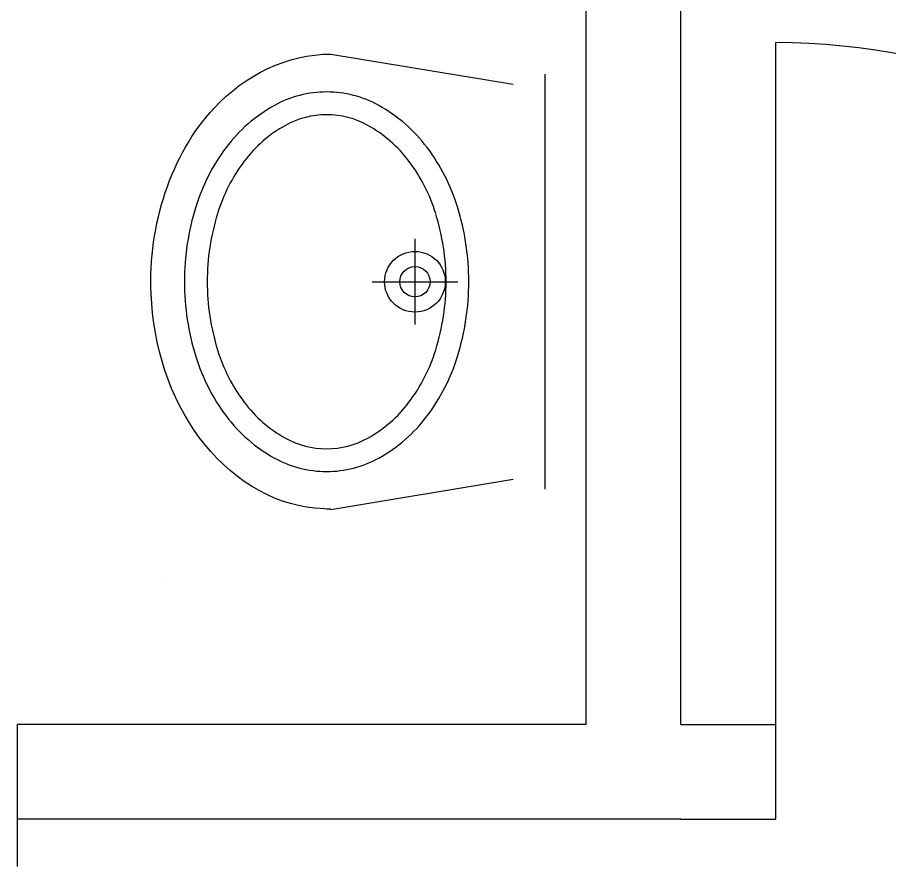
# Model space of a CAD drawing. Header units: millimetres. Extents: x 2698011 to 2856548, y 1019778 to 1210064.
# Drawn here: x 2810833 to 2811753, y 1138205 to 1139101 of the extents above; entities that cross this region are included whole.
import ezdxf

# ---------------------------------------------------------------- set-up
doc = ezdxf.new("R2010")
doc.units = ezdxf.units.MM
doc.linetypes.add('CONTINUA', pattern=[0])
for name, color, linetype in [('01', 9, 'Continuous'), ('Acce-Baños', 9, 'Continuous'), ('LINEAS', 9, 'CONTINUA'), ('mampara', 9, 'Continuous')]:
    doc.layers.add(name, color=color, linetype=linetype)

# ---------------------------------------------------------------- blocks, each defined once
blk = doc.blocks.new('lavamanos')
at = {"layer": '01', "linetype": 'CONTINUA'}
blk.add_line((0.3127, -0.2738), (0.3127, 0.2738), dxfattribs=at)
at = {"layer": '01'}
for p, q in [((0.1411, 0.0566), (0.1411, -0.0566)), ((0.0845, 0), (0.1978, 0))]:
    blk.add_line(p, q, dxfattribs=at)
at = {"layer": 'Acce-Baños'}
for p, q in [((0.0303, 0.3002), (0.2707, 0.2605)), ((0.0303, -0.3002), (0.2707, -0.2605))]:
    blk.add_line(p, q, dxfattribs=at)
for radius in [0.04, 0.02]:
    blk.add_circle((0.1411, 0), radius, dxfattribs=at)
for centre, radius, start, end in [((0.0246, 0.1081), 0.1422, 90, 118.9354), ((0.0246, 0.1081), 0.1422, 61.0646, 90), ((0.0533, 0.0561), 0.2016, 118.9354, 143.1576), ((-0.0042, 0.0561), 0.2016, 36.8424, 61.0646), ((0.0246, 0.1081), 0.1122, 90, 118.9354), ((0.0246, 0.1081), 0.1122, 61.0646, 90), ((0.0533, 0.0561), 0.1716, 118.9354, 143.1576), ((-0.0042, 0.0561), 0.1716, 36.8424, 61.0646), ((0.0986, 0.0222), 0.2582, 143.1576, 162.7583), ((-0.0494, 0.0222), 0.2582, 17.2417, 36.8424), ((0.0986, 0.0222), 0.2282, 143.1576, 162.7583), ((-0.0494, 0.0222), 0.2282, 17.2417, 36.8424), ((0.17, 0), 0.3329, 162.7583, 180), ((-0.1208, 0), 0.3329, 0, 17.2417), ((0.17, 0), 0.3029, 162.7583, 180), ((-0.1208, 0), 0.3029, 0, 17.2417), ((0.17, 0), 0.3029, 180, 197.2417), ((-0.1208, 0), 0.3029, 342.7583, 0), ((-0.1208, 0), 0.3329, 342.7583, 0), ((0.17, 0), 0.3329, 180, 197.2417), ((0.0986, -0.0222), 0.2282, 197.2417, 216.8424), ((-0.0494, -0.0222), 0.2282, 323.1576, 342.7583), ((0.0986, -0.0222), 0.2582, 197.2417, 216.8424), ((-0.0494, -0.0222), 0.2582, 323.1576, 342.7583), ((0.0533, -0.0561), 0.1716, 216.8424, 241.0646), ((-0.0042, -0.0561), 0.1716, 298.9354, 323.1576), ((0.0533, -0.0561), 0.2016, 216.8424, 241.0646), ((-0.0042, -0.0561), 0.2016, 298.9354, 323.1576), ((0.0246, -0.1081), 0.1122, 241.0646, 270), ((0.0246, -0.1081), 0.1122, 270, 298.9354), ((0.0246, -0.1081), 0.1422, 241.0646, 270), ((0.0246, -0.1081), 0.1422, 270, 298.9354)]:
    blk.add_arc(centre, radius, start, end, dxfattribs=at)
blk.add_open_spline([(0.0303, -0.3002), (0.0303, -0.3002), (0.0303, -0.3002), (-0.0486, -0.2937), (-0.105, -0.2575), (-0.1821, -0.153), (-0.204, -0.085), (-0.2106, 0.0751), (-0.181, 0.1677), (-0.0829, 0.2729), (-0.0271, 0.3003), (0.0303, 0.3003)], degree=3, knots=[2.943458, 2.943458, 2.943458, 2.943458, 3.212121, 3.212121, 3.934768, 3.934768, 4.657414, 4.657414, 5.606017, 5.606017, 6.283185, 6.283185, 6.283185, 6.283185], dxfattribs=at)
blk.add_open_spline([(0.0303, 0.3003), (0.0303, 0.3003), (0.0303, 0.3002), (0.0303, 0.3002)], degree=3, dxfattribs=at)

msp = doc.modelspace()

# ---------------------------------------------------------------- linework, layer by layer
at = {"layer": 'LINEAS'}
msp.add_open_spline([(2810986.563, 1138506.513, 0.02), (2810986.563, 1138506.513, 0.02), (2810986.513, 1138506.561, 0.02), (2810986.513, 1138506.561, 0.02)], degree=3, dxfattribs=at)
at = {"layer": 'mampara'}
for p, q in [((2811433.007, 1138355.077, 0), (2811433.007, 1140355.077, 0)), ((2811533.007, 1138355.077, 0), (2811533.007, 1140355.077, 0)), ((2811633.007, 1138255.077, 0), (2811633.007, 1139074.424, 0)), ((2811433.007, 1138355.077, 0), (2810833.007, 1138355.077, 0)), ((2810833.007, 1138205.077, 0), (2810833.007, 1138355.077, 0)), ((2811533.007, 1138355.077, 0), (2811633.007, 1138355.077, 0)), ((2811533.007, 1138255.077, 0), (2810833.007, 1138255.077, 0)), ((2811533.007, 1138255.077, 0), (2811633.007, 1138255.077, 0))]:
    msp.add_line(p, q, dxfattribs=at)
msp.add_arc((2811633.007, 1138374.424, 0), 700, 358.41619, 89.999999, dxfattribs=at)

# ---------------------------------------------------------------- block references
at = {"layer": 'Acce-Baños', "xscale": 800.0000000000113, "yscale": 800.0000000000113, "zscale": 800.0000000000113}
msp.add_blockref('lavamanos', (2811139.53, 1138822.157), dxfattribs=at)

doc.saveas('drawing.dxf')
